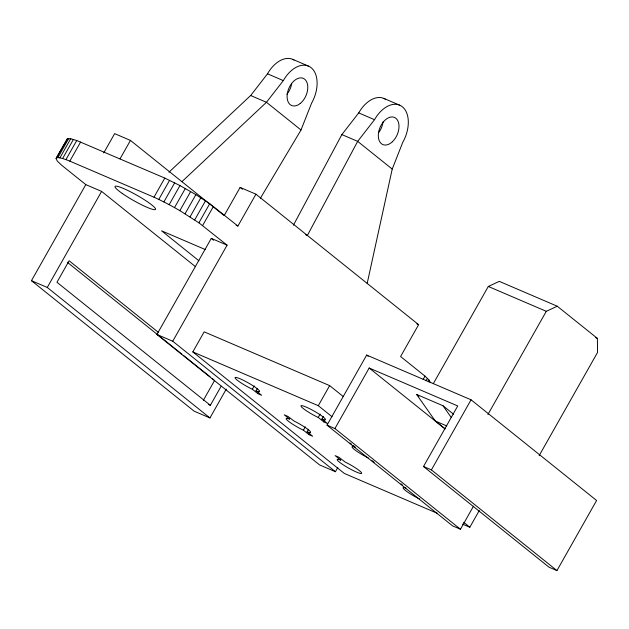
<?xml version="1.0" encoding="UTF-8"?>
<svg xmlns="http://www.w3.org/2000/svg" width="629" height="629" viewBox="0 0 629 629"><rect width="100%" height="100%" fill="white"/><g stroke="black" fill="none" stroke-linecap="round" stroke-linejoin="round"><path stroke-width="0.94" d="M367.179 283.412L392.221 169.075L402.764 142.327A28.077 17.698 -66.8 0 0 402.348 106.788A28.077 17.698 -66.8 0 0 374.53 119.691L357.673 141.368L307.377 235.45L305.623 234.696M260.296 198.394L301.008 129.991L311.552 103.242A28.077 17.698 -66.8 0 0 311.143 67.704A28.077 17.698 -66.8 0 0 283.325 80.598L266.468 102.283L181.907 181.679M293.405 225.221L341.862 134.59L358.719 112.905A28.077 17.698 -66.8 0 1 385.247 99.123M195.564 266.743L101.615 191.397L85.803 184.619L61.383 165.018L57.255 161.008L56.067 158.477L67.421 138.718L70.723 138.75L76.746 140.511L164.798 178.078L179.965 185.563L195.886 194.644L209.724 203.702L237.911 226.055L255.94 194.188L240.121 187.411L224.467 215.079M56.067 158.477L67.421 138.718M56.602 157.832L57.892 157.627L68.71 138.514M57.892 157.627L59.904 157.863L70.723 138.75M59.904 157.863L62.601 158.539L73.42 139.418M62.601 158.539L65.927 159.632L76.746 140.511M65.927 159.632L69.811 161.126L80.63 142.005M226.298 389.044L209.952 417.947L194.133 411.169L31.45 280.683L85.803 184.619M103.738 152.926L114.643 133.639L130.462 140.416L224.073 215.495M209.952 417.947L47.269 287.461L101.615 191.397M120.029 158.862L130.462 140.416M69.811 161.126L153.979 197.199L164.798 178.078M153.979 197.199L158.783 199.424L169.594 180.303M158.783 199.424L163.87 201.933L174.689 182.819M163.87 201.933L169.154 204.677L179.965 185.563M169.154 204.677L174.516 207.609L185.335 188.488M337.828 467.465L335.422 471.719L172.739 341.233L227.093 245.168L198.913 222.815L179.855 210.652L190.673 191.53M185.068 213.758L195.886 194.644M190.052 216.863L200.863 197.742M194.691 219.898L205.51 200.785M198.913 222.815L209.724 203.702M202.617 225.544L213.435 206.43M335.422 471.719L319.611 464.941L156.928 334.455L211.281 238.391L227.093 245.168M437.328 513.311L344.354 473.464L192.812 351.918L204.166 331.845L329.643 385.616L343.418 396.663M203.379 400.256L214.615 380.403M208.6 404.549L210.353 405.304L221.117 386.277M257.45 388.297L256.027 390.806L261.601 395.279L257.914 393.691L252.339 389.225L254.234 385.884M257.914 393.691L258.857 392.024M308.517 429.261L307.101 431.769L312.668 436.235L308.981 434.655L303.406 430.189L305.301 426.839M332.065 416.736L318.29 405.689L329.643 385.616M323.353 416.54L321.93 419.048L327.505 423.521L323.809 421.933L318.243 417.467L320.13 414.126M308.981 434.655L309.924 432.98M323.809 421.933L324.761 420.266M460.459 529.241L452.55 525.852L327.009 425.165L366.668 355.063L471.058 399.8L596.599 500.487L556.94 570.589L549.031 567.201L423.49 466.506L457.739 405.964L369.168 368.012L334.919 428.553L460.459 529.241L473.48 506.219M255.94 194.188L418.623 324.674L400.594 356.533L425.015 376.134L429.135 380.152L430.33 382.684M423.136 379.46L425.015 376.134M426.014 380.804L427.429 378.312M428.2 381.811L429.135 380.152M433.279 383.706L488.301 286.462L499.284 281.367L557.27 306.221L597.385 338.394L597.55 352.421L539.155 455.64M556.94 570.589L431.4 469.894L471.058 399.8M487.9 414.527L546.294 311.316L557.27 306.221M462.606 524.138L469.824 527.236L479.29 510.504M168.934 172.228L250.657 95.506L267.514 73.821A28.077 17.698 -66.8 0 1 294.042 60.03M256.027 390.806L256.711 391.073A14.035 1.879 29.5 0 0 251.458 384.767A14.035 1.879 29.5 0 0 235.042 377.73A14.035 1.879 29.5 0 0 251.521 388.848L252.339 389.225M321.93 419.048L322.606 419.315A14.035 1.879 29.5 0 0 317.354 413.001A14.035 1.879 29.5 0 0 300.945 405.972A14.035 1.879 29.5 0 0 317.425 417.09L318.243 417.467M307.101 431.769L307.778 432.037A14.035 1.879 29.5 0 0 308.383 429.749A14.035 1.879 29.5 0 0 294.144 421.1L287.964 416.422L284.269 414.833L289.639 419.142L288.963 418.875A14.035 1.879 29.5 0 0 288.349 421.163A14.035 1.879 29.5 0 0 302.588 429.811L303.406 430.189M292.666 59.33L308.485 66.108M383.871 98.415L399.69 105.192M267.514 73.821L283.325 80.598M358.719 112.905L374.53 119.691M250.657 95.506L266.468 102.283L301.008 129.991M341.862 134.59L357.673 141.368L392.221 169.075M488.301 286.462L546.294 311.316M595.584 337.624L597.385 338.394M236.15 225.3L237.911 226.055M416.862 323.919L418.623 324.674M205.251 249.54L161.59 230.827L198.921 260.776M445.057 428.844L435.323 421.037L416.618 394.446L442.981 405.744L453.635 414.291M435.323 421.037L446.747 425.927M31.45 280.683L47.269 287.461M156.928 334.455L172.739 341.233M192.812 351.918L318.29 405.689M327.009 425.165L334.919 428.553M423.49 466.506L431.4 469.894M174.516 207.609L179.855 210.652M240.121 187.411L242.393 189.235M416.618 394.446L418.898 396.278M366.668 355.063L368.201 356.289M211.281 238.391L213.569 240.231M369.168 368.012L444.955 428.797M463.707 522.322L469.824 527.236M350.038 442.973L351.556 444.192M353.081 445.411L355.369 447.243M372.061 460.632L374.176 462.331M401.035 483.874L402.426 484.99M158.414 332.379L69.127 260.76L56.956 282.264L210.353 405.304M67.319 262.269L181.797 354.088M183.322 355.306L210.031 376.732M212.327 378.572L213.852 379.79M442.981 405.744L451.229 417.475M419.567 499.017A14.035 1.879 29.5 0 1 405.32 490.368A14.035 1.879 29.5 0 1 405.933 488.08M368.492 458.054A14.035 1.879 29.5 0 1 354.253 449.405A14.035 1.879 29.5 0 1 354.858 447.117M291.659 83.932A14.774 9.317 -66.8 0 1 286.934 94.201M383.053 121.798A14.774 9.317 -66.8 0 1 378.894 132.31M340.706 460.106L340.03 459.838A14.035 1.879 29.5 0 0 345.282 466.152A14.035 1.879 29.5 0 0 361.691 473.181A14.035 1.879 29.5 0 0 345.211 462.063L338.827 457.22L335.139 455.632L340.706 460.106M122.262 193.465A23.273 3.121 29.5 0 0 155.292 209.583A23.273 3.121 29.5 0 0 128.277 190.689A23.273 3.121 29.5 0 0 122.262 193.465M300.269 103.455A14.774 9.317 -66.8 0 0 304.648 79.175A14.774 9.317 -66.8 0 0 287.406 93.131A14.774 9.317 -66.8 0 0 300.269 103.455M392.331 141.792A14.774 9.317 -66.8 0 0 395.185 117.788A14.774 9.317 -66.8 0 0 378.43 133.434A14.774 9.317 -66.8 0 0 392.331 141.792"/></g></svg>
